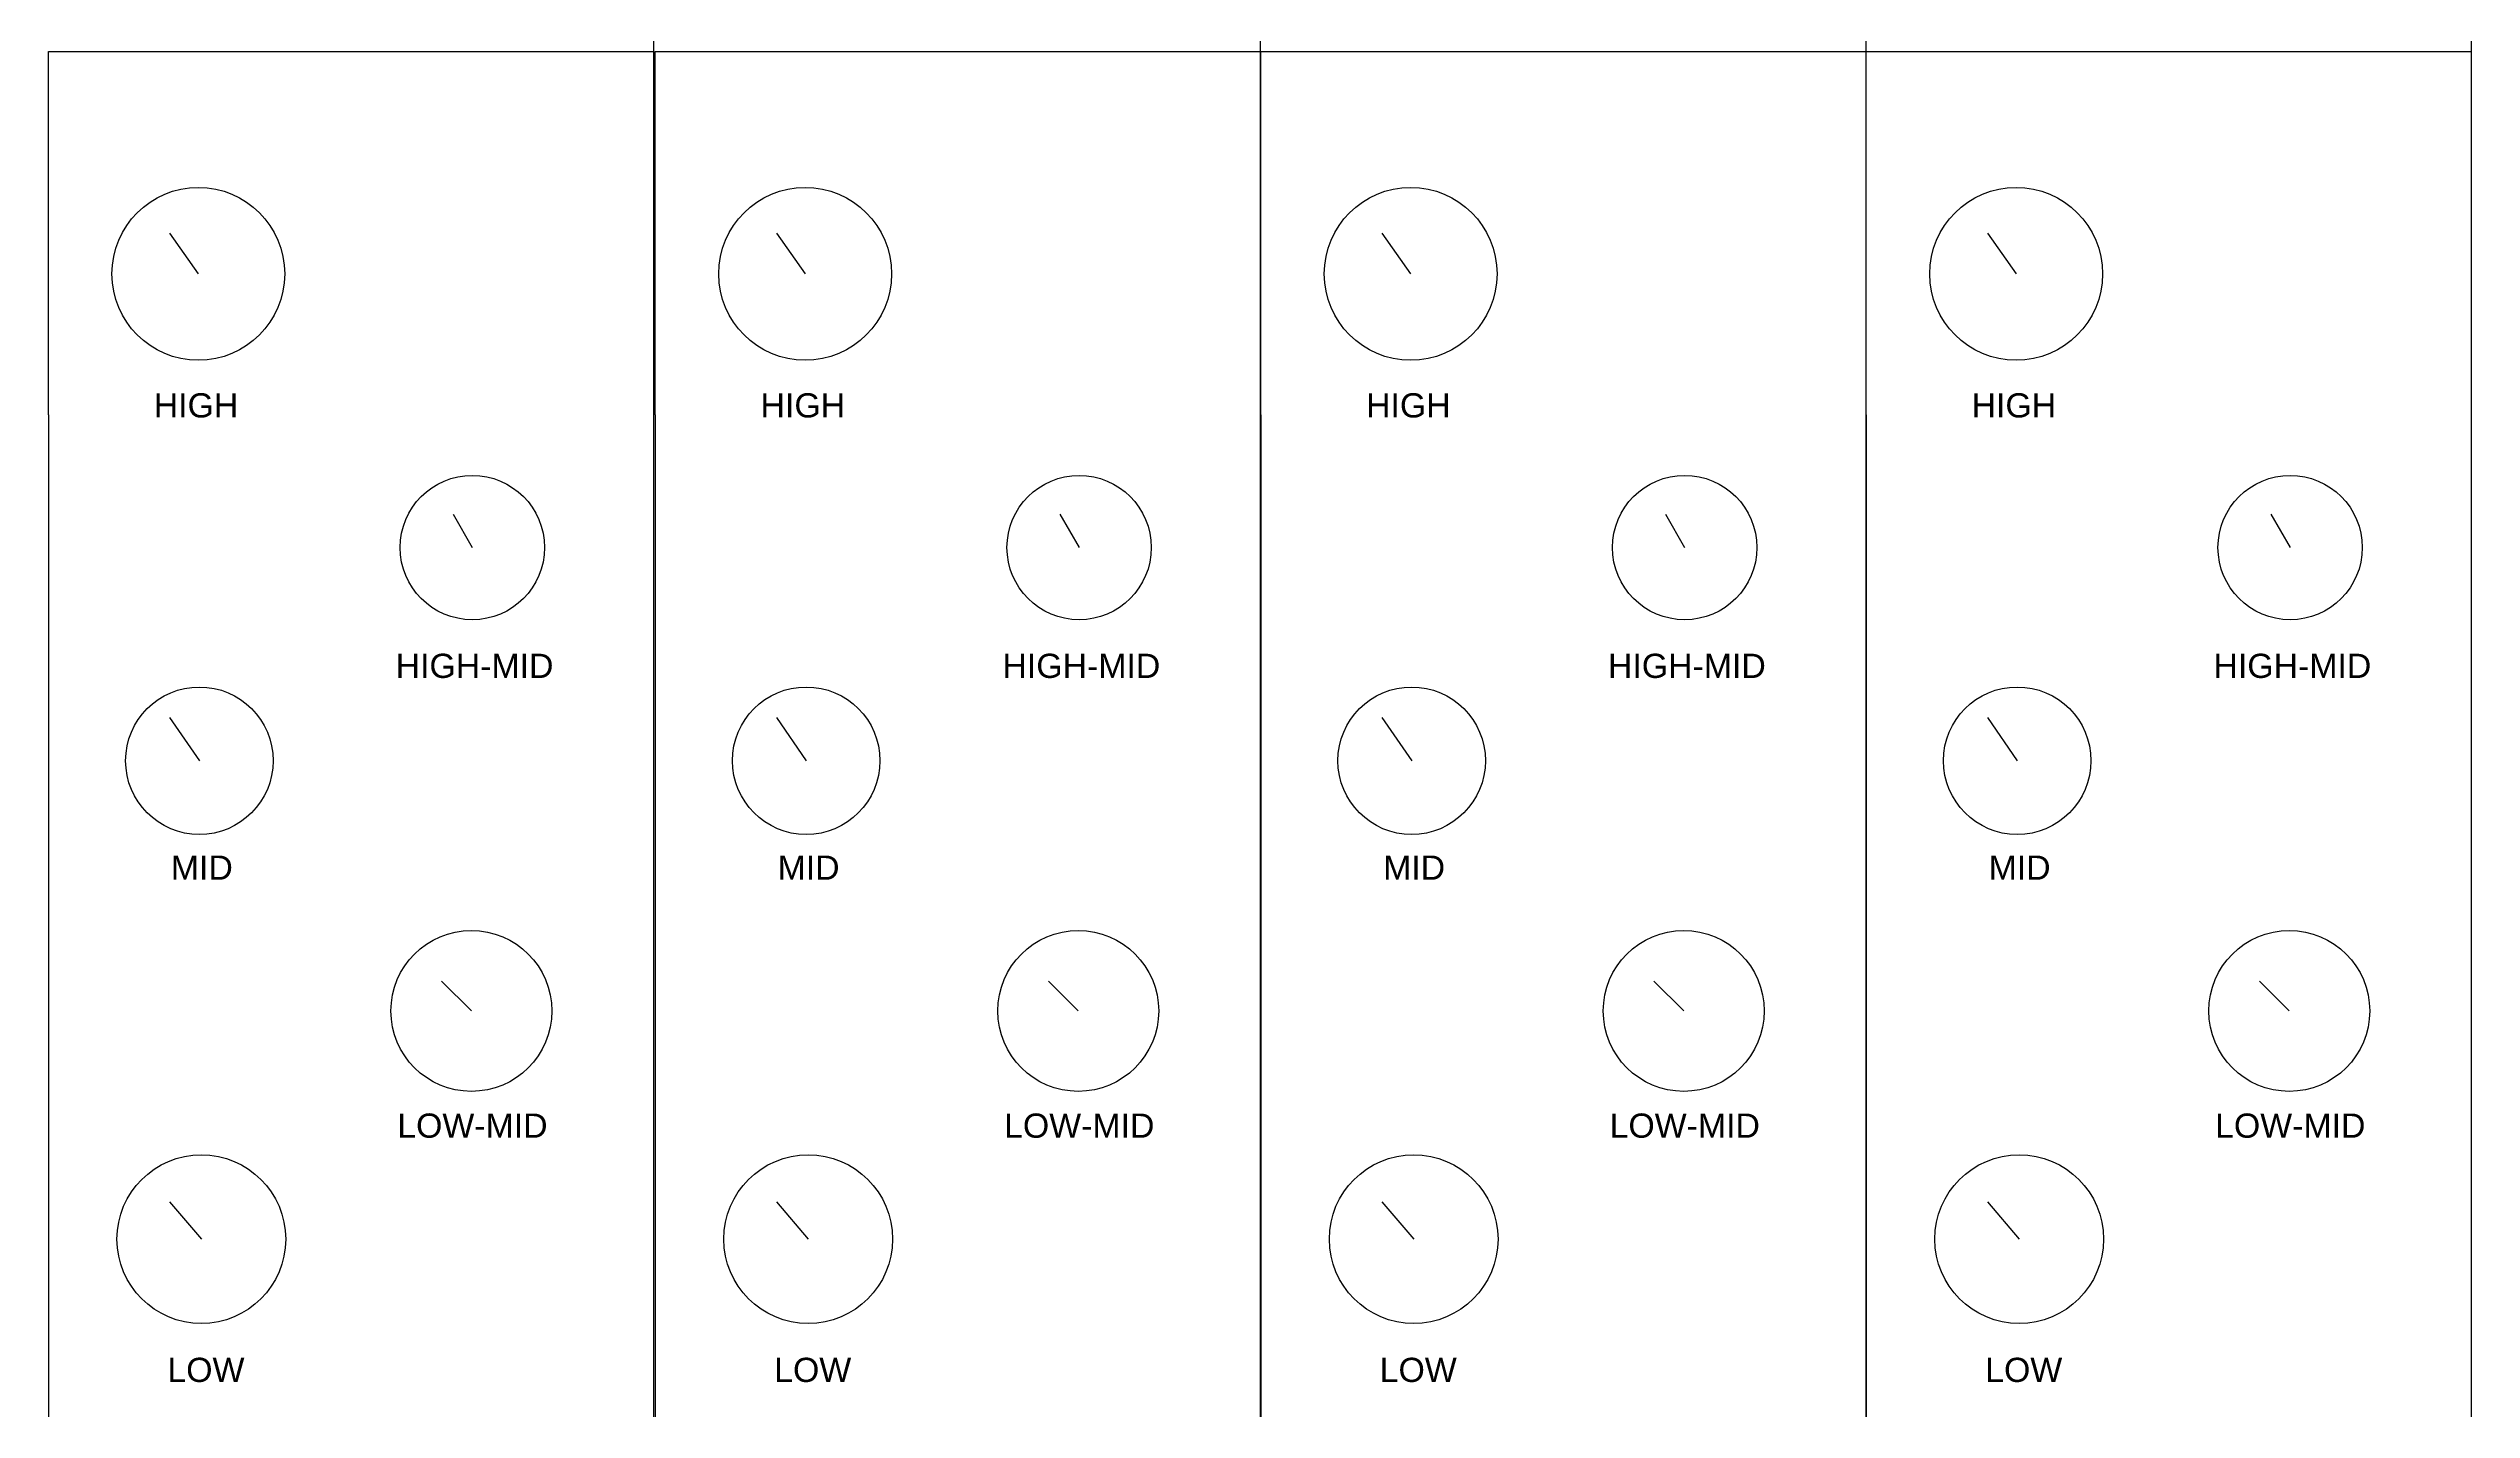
# Model space of a CAD drawing. Header units: inches. Extents: x 0 to 1600, y -1400 to 2600.
# Drawn here: x 0 to 400.2, y 214.7 to 439.5 of the extents above; entities that cross this region are included whole.
import ezdxf

# ---------------------------------------------------------------- set-up
doc = ezdxf.new("R2010")
doc.units = ezdxf.units.IN
doc.header["$MEASUREMENT"] = 0
doc.layers.get('0').update_dxf_attribs({"lineweight": 25, "true_color": 0xffffff})
doc.styles.add('textstyle777', font='')
doc.styles.add('textstyle780', font='')
doc.styles.add('textstyle782', font='')
doc.styles.add('textstyle783', font='')
doc.styles.add('textstyle794', font='')
doc.styles.add('textstyle797', font='')
doc.styles.add('textstyle799', font='')
doc.styles.add('textstyle800', font='')
doc.styles.add('textstyle810', font='')
doc.styles.add('textstyle813', font='')
doc.styles.add('textstyle815', font='')
doc.styles.add('textstyle816', font='')
doc.styles.add('textstyle826', font='')
doc.styles.add('textstyle829', font='')
doc.styles.add('textstyle830', font='')
doc.styles.add('textstyle831', font='')
doc.styles.add('textstyle841', font='')
doc.styles.add('textstyle844', font='')
doc.styles.add('textstyle846', font='')
doc.styles.add('textstyle847', font='')
doc.styles.get('textstyle777').set_extended_font_data('Liberation Sans')
doc.styles.get('textstyle780').set_extended_font_data('Liberation Sans')
doc.styles.get('textstyle782').set_extended_font_data('Liberation Sans')
doc.styles.get('textstyle783').set_extended_font_data('Liberation Sans')
doc.styles.get('textstyle794').set_extended_font_data('Liberation Sans')
doc.styles.get('textstyle797').set_extended_font_data('Liberation Sans')
doc.styles.get('textstyle799').set_extended_font_data('Liberation Sans')
doc.styles.get('textstyle800').set_extended_font_data('Liberation Sans')
doc.styles.get('textstyle810').set_extended_font_data('Liberation Sans')
doc.styles.get('textstyle813').set_extended_font_data('Liberation Sans')
doc.styles.get('textstyle815').set_extended_font_data('Liberation Sans')
doc.styles.get('textstyle816').set_extended_font_data('Liberation Sans')
doc.styles.get('textstyle826').set_extended_font_data('Liberation Sans')
doc.styles.get('textstyle829').set_extended_font_data('Liberation Sans')
doc.styles.get('textstyle830').set_extended_font_data('Liberation Sans')
doc.styles.get('textstyle831').set_extended_font_data('Liberation Sans')
doc.styles.get('textstyle841').set_extended_font_data('Liberation Sans')
doc.styles.get('textstyle844').set_extended_font_data('Liberation Sans')
doc.styles.get('textstyle846').set_extended_font_data('Liberation Sans')
doc.styles.get('textstyle847').set_extended_font_data('Liberation Sans')

msp = doc.modelspace()

# ---------------------------------------------------------------- linework, layer by layer
for p, q in [((100, -1400), (100, 1200)), ((200.22, -1400), (200.22, 1200)), ((300.22, -1400), (300.22, 1200)), ((400.22, -1400), (400.22, 1200)), ((0.04, 438.97), (50.04, 438.97)), ((0.04, 378.97), (0.04, 438.97)), ((50.04, 438.97), (100, 438.97)), ((100.26, 438.97), (150.26, 438.97)), ((100.26, 378.97), (100.26, 438.97)), ((150.26, 438.97), (200.22, 438.97)), ((200.26, 438.97), (250.26, 438.97)), ((200.26, 378.97), (200.26, 438.97)), ((250.26, 438.97), (300.22, 438.97)), ((300.26, 438.97), (350.26, 438.97)), ((300.26, 378.97), (300.26, 438.97)), ((350.26, 438.97), (400.22, 438.97)), ((20.04, 408.97), (24.79, 402.26)), ((120.26, 408.97), (125.01, 402.26)), ((220.26, 408.97), (225.01, 402.26)), ((320.26, 408.97), (325.01, 402.26)), ((0.04, 378.97), (0.04, 198.97)), ((100.26, 378.97), (100.26, 198.97)), ((200.26, 378.97), (200.26, 198.97)), ((300.26, 378.97), (300.26, 198.97)), ((66.87, 362.59), (70.04, 357.05)), ((167.08, 362.59), (170.26, 357.05)), ((267.08, 362.59), (270.26, 357.05)), ((367.08, 362.59), (370.26, 357.05)), ((20.04, 328.97), (24.97, 321.84)), ((120.26, 328.97), (125.18, 321.84)), ((220.26, 328.97), (225.18, 321.84)), ((320.26, 328.97), (325.18, 321.84)), ((64.96, 285.43), (69.89, 280.52)), ((165.18, 285.43), (170.11, 280.52)), ((265.18, 285.43), (270.11, 280.52)), ((365.18, 285.43), (370.11, 280.52)), ((20.04, 248.97), (25.29, 242.83)), ((120.26, 248.97), (125.51, 242.83)), ((220.26, 248.97), (225.51, 242.83)), ((320.26, 248.97), (325.51, 242.83))]:
    msp.add_line(p, q)
for centre, radius in [((24.79, 402.26), 14.27), ((125.01, 402.26), 14.27), ((225.01, 402.26), 14.27), ((325.01, 402.26), 14.27), ((70.04, 357.05), 11.92), ((170.26, 357.05), 11.92), ((270.26, 357.05), 11.92), ((370.26, 357.05), 11.92), ((24.97, 321.84), 12.18), ((125.18, 321.84), 12.18), ((225.18, 321.84), 12.18), ((325.18, 321.84), 12.18), ((69.89, 280.52), 13.29), ((170.11, 280.52), 13.29), ((270.11, 280.52), 13.29), ((370.11, 280.52), 13.29), ((25.29, 242.83), 13.93), ((125.51, 242.83), 13.93), ((225.51, 242.83), 13.93), ((325.51, 242.83), 13.93)]:
    msp.add_circle(centre, radius)

# ---------------------------------------------------------------- texts
at = {"char_height": 1, "attachment_point": 5}
for s, insert, style in [('\\C7;\\H4;HIGH', (24.41, 380.51), 'textstyle780'), ('\\C7;\\H4;HIGH', (124.63, 380.51), 'textstyle783'), ('\\C7;\\H4;HIGH', (224.63, 380.51), 'textstyle782'), ('\\C7;\\H4;HIGH', (324.63, 380.51), 'textstyle777'), ('\\C7;\\H4;HIGH-MID', (70.41, 337.49), 'textstyle813'), ('\\C7;\\H4;HIGH-MID', (170.63, 337.49), 'textstyle816'), ('\\C7;\\H4;HIGH-MID', (270.63, 337.49), 'textstyle815'), ('\\C7;\\H4;HIGH-MID', (370.63, 337.49), 'textstyle810'), ('\\C7;\\H4;MID', (25.37, 304.19), 'textstyle797'), ('\\C7;\\H4;MID', (125.58, 304.19), 'textstyle800'), ('\\C7;\\H4;MID', (225.58, 304.19), 'textstyle799'), ('\\C7;\\H4;MID', (325.58, 304.19), 'textstyle794'), ('\\C7;\\H4;LOW-MID', (70.06, 261.55), 'textstyle844'), ('\\C7;\\H4;LOW-MID', (170.28, 261.55), 'textstyle847'), ('\\C7;\\H4;LOW-MID', (270.28, 261.55), 'textstyle846'), ('\\C7;\\H4;LOW-MID', (370.28, 261.55), 'textstyle841'), ('\\C7;\\H4;LOW', (26.05, 221.21), 'textstyle829'), ('\\C7;\\H4;LOW', (126.26, 221.21), 'textstyle831'), ('\\C7;\\H4;LOW', (226.26, 221.21), 'textstyle830'), ('\\C7;\\H4;LOW', (326.26, 221.21), 'textstyle826')]:
    msp.add_mtext(s, dxfattribs=dict(at, insert=insert, style=style))

doc.saveas('drawing.dxf')
